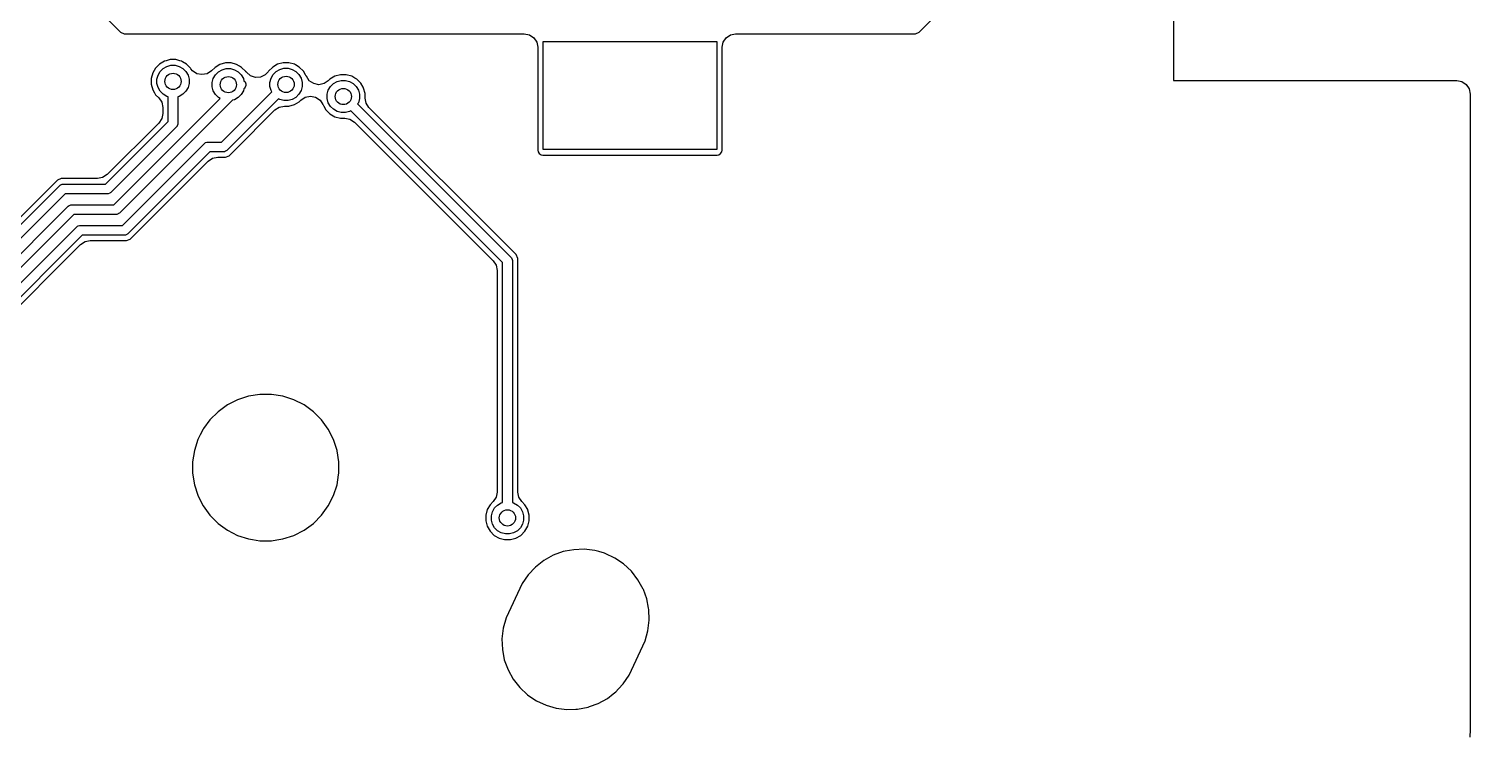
# Model space of a CAD drawing. Header units: inches. Extents: x 2.6 to 14.2, y -7.9 to -3.5.
# Drawn here: x 7.218 to 8.265, y -6.791 to -6.278 of the extents above; entities that cross this region are included whole.
import ezdxf

# ---------------------------------------------------------------- set-up
doc = ezdxf.new("R2010")
doc.units = ezdxf.units.IN
doc.header["$MEASUREMENT"] = 0
doc.layers.add('B.Cu', color=153, linetype='CONTINUOUS', true_color=0x4d7fc4)

msp = doc.modelspace()

# ---------------------------------------------------------------- linework, layer by layer
at = {"layer": 'B.Cu', "linetype": 'CONTINUOUS'}
for p, q in [((8.0498, -5.5592), (8.0498, -6.3155)), ((7.8674, -6.2782), (7.9005, -6.2451)), ((7.2637, -6.2589), (7.283, -6.2782)), ((7.283, -6.2782), (7.283, -6.2782)), ((7.283, -6.2782), (7.2851, -6.2803)), ((7.2851, -6.2803), (7.2851, -6.2803)), ((7.2851, -6.2803), (7.2851, -6.2803)), ((7.2851, -6.2803), (7.2878, -6.2815)), ((7.8625, -6.2815), (7.8652, -6.2803)), ((7.8652, -6.2803), (7.8674, -6.2782)), ((7.8674, -6.2782), (7.8674, -6.2782)), ((7.2878, -6.2815), (7.2878, -6.2815)), ((7.2878, -6.2815), (7.2878, -6.2815)), ((7.2878, -6.2815), (7.2878, -6.2815)), ((7.2878, -6.2815), (7.2878, -6.2815)), ((7.2878, -6.2815), (7.5783, -6.2815)), ((7.5783, -6.2815), (7.5821, -6.2822)), ((7.5821, -6.2822), (7.5853, -6.2844)), ((7.5853, -6.2844), (7.5874, -6.2875)), ((7.5874, -6.2875), (7.5881, -6.2913)), ((7.5881, -6.2913), (7.5881, -6.3661)), ((7.5921, -6.3657), (7.5921, -6.287)), ((7.5921, -6.287), (7.7181, -6.287)), ((7.7181, -6.287), (7.7181, -6.3657)), ((7.722, -6.2913), (7.7228, -6.2875)), ((7.722, -6.3661), (7.722, -6.2913)), ((7.7228, -6.2875), (7.7249, -6.2844)), ((7.7249, -6.2844), (7.7281, -6.2822)), ((7.7281, -6.2822), (7.7318, -6.2815)), ((7.7318, -6.2815), (7.8625, -6.2815)), ((7.8625, -6.2815), (7.8625, -6.2815)), ((7.8625, -6.2815), (7.8625, -6.2815)), ((7.3171, -6.3014), (7.3135, -6.3035)), ((7.3183, -6.3011), (7.3171, -6.3014)), ((7.3211, -6.3003), (7.3183, -6.3011)), ((7.3253, -6.3003), (7.3211, -6.3003)), ((7.3281, -6.3011), (7.3253, -6.3003)), ((7.3293, -6.3014), (7.3281, -6.3011)), ((7.33, -6.3018), (7.3293, -6.3014)), ((7.3329, -6.3035), (7.33, -6.3018)), ((7.3085, -6.31), (7.3074, -6.314)), ((7.3106, -6.3064), (7.3085, -6.31)), ((7.3135, -6.3035), (7.3106, -6.3064)), ((7.3115, -6.3146), (7.3123, -6.3116)), ((7.3123, -6.3116), (7.3138, -6.3089)), ((7.3138, -6.3089), (7.316, -6.3067)), ((7.316, -6.3067), (7.3187, -6.3052)), ((7.3187, -6.3052), (7.3217, -6.3044)), ((7.3217, -6.3044), (7.3247, -6.3044)), ((7.3247, -6.3044), (7.3277, -6.3052)), ((7.3277, -6.3052), (7.3304, -6.3067)), ((7.3304, -6.3067), (7.3326, -6.3089)), ((7.3326, -6.3089), (7.3341, -6.3116)), ((7.3358, -6.3064), (7.3329, -6.3035)), ((7.3341, -6.3116), (7.3349, -6.3146)), ((7.3362, -6.3069), (7.3358, -6.3064)), ((7.3358, -6.3064), (7.3358, -6.3064)), ((7.3373, -6.3084), (7.3362, -6.3069)), ((7.3362, -6.3069), (7.3362, -6.3069)), ((7.3405, -6.3105), (7.3373, -6.3084)), ((7.3442, -6.3112), (7.3405, -6.3105)), ((7.348, -6.3105), (7.3442, -6.3112)), ((7.3512, -6.3084), (7.348, -6.3105)), ((7.3537, -6.3059), (7.3512, -6.3084)), ((7.3524, -6.314), (7.354, -6.3113)), ((7.3573, -6.3038), (7.3537, -6.3059)), ((7.354, -6.3113), (7.3562, -6.3091)), ((7.3562, -6.3091), (7.3588, -6.3076)), ((7.3613, -6.3027), (7.3573, -6.3038)), ((7.3588, -6.3076), (7.3618, -6.3068)), ((7.3654, -6.3027), (7.3613, -6.3027)), ((7.3618, -6.3068), (7.3649, -6.3068)), ((7.3649, -6.3068), (7.3679, -6.3076)), ((7.3694, -6.3038), (7.3654, -6.3027)), ((7.3679, -6.3076), (7.3705, -6.3091)), ((7.3716, -6.305), (7.3694, -6.3038)), ((7.3705, -6.3091), (7.3727, -6.3113)), ((7.373, -6.3059), (7.3716, -6.305)), ((7.3727, -6.3113), (7.3743, -6.314)), ((7.376, -6.3088), (7.373, -6.3059)), ((7.3762, -6.3091), (7.376, -6.3088)), ((7.376, -6.3088), (7.376, -6.3088)), ((7.3765, -6.3095), (7.3762, -6.3091)), ((7.3794, -6.312), (7.3765, -6.3095)), ((7.383, -6.3133), (7.3794, -6.312)), ((7.3902, -6.3113), (7.3868, -6.313)), ((7.3922, -6.3091), (7.3902, -6.3113)), ((7.3923, -6.3091), (7.3922, -6.3091)), ((7.3926, -6.3086), (7.3923, -6.3091)), ((7.3956, -6.3057), (7.3926, -6.3086)), ((7.3944, -6.3138), (7.3959, -6.3111)), ((7.3992, -6.3036), (7.3956, -6.3057)), ((7.3959, -6.3111), (7.3981, -6.3089)), ((7.3981, -6.3089), (7.4007, -6.3074)), ((7.4032, -6.3025), (7.3992, -6.3036)), ((7.4007, -6.3074), (7.4037, -6.3066)), ((7.4073, -6.3025), (7.4032, -6.3025)), ((7.4037, -6.3066), (7.4068, -6.3066)), ((7.4068, -6.3066), (7.4098, -6.3074)), ((7.4114, -6.3036), (7.4073, -6.3025)), ((7.4098, -6.3074), (7.4125, -6.3089)), ((7.4121, -6.304), (7.4114, -6.3036)), ((7.4149, -6.3057), (7.4121, -6.304)), ((7.4125, -6.3089), (7.4146, -6.3111)), ((7.4146, -6.3111), (7.4162, -6.3138)), ((7.4179, -6.3086), (7.4149, -6.3057)), ((7.4194, -6.3113), (7.4179, -6.3086)), ((7.42, -6.3122), (7.4194, -6.3113)), ((7.4201, -6.3124), (7.42, -6.3122)), ((7.4448, -6.3113), (7.4408, -6.3124)), ((7.449, -6.3113), (7.4448, -6.3113)), ((7.453, -6.3124), (7.449, -6.3113)), ((7.3074, -6.314), (7.3074, -6.3182)), ((7.3074, -6.3182), (7.3085, -6.3222)), ((7.3085, -6.3222), (7.3098, -6.3244)), ((7.3115, -6.3177), (7.3115, -6.3146)), ((7.3123, -6.3206), (7.3115, -6.3177)), ((7.3138, -6.3233), (7.3123, -6.3206)), ((7.3341, -6.3206), (7.3326, -6.3233)), ((7.3349, -6.3177), (7.3341, -6.3206)), ((7.3349, -6.3146), (7.3349, -6.3177)), ((7.3516, -6.3169), (7.3524, -6.314)), ((7.3516, -6.32), (7.3516, -6.3169)), ((7.3524, -6.323), (7.3516, -6.32)), ((7.3743, -6.314), (7.3747, -6.3157)), ((7.3747, -6.3214), (7.3743, -6.323)), ((7.3747, -6.3157), (7.3755, -6.3165)), ((7.3751, -6.321), (7.3747, -6.3214)), ((7.3755, -6.3204), (7.3751, -6.321)), ((7.3755, -6.3165), (7.3761, -6.3178)), ((7.3761, -6.3192), (7.3755, -6.3204)), ((7.3761, -6.3178), (7.3761, -6.3192)), ((7.3868, -6.313), (7.383, -6.3133)), ((7.3936, -6.3168), (7.3944, -6.3138)), ((7.3936, -6.3198), (7.3936, -6.3168)), ((7.3944, -6.3228), (7.3936, -6.3198)), ((7.4162, -6.3138), (7.417, -6.3168)), ((7.417, -6.3198), (7.4162, -6.3228)), ((7.417, -6.3168), (7.417, -6.3198)), ((7.4222, -6.3156), (7.4201, -6.3124)), ((7.4201, -6.3124), (7.4201, -6.3124)), ((7.4254, -6.3177), (7.4222, -6.3156)), ((7.4291, -6.3185), (7.4254, -6.3177)), ((7.4329, -6.3177), (7.4291, -6.3185)), ((7.436, -6.3156), (7.4329, -6.3177)), ((7.4352, -6.3255), (7.436, -6.3225)), ((7.4372, -6.3144), (7.436, -6.3156)), ((7.436, -6.3225), (7.4375, -6.3199)), ((7.4408, -6.3124), (7.4372, -6.3144)), ((7.4375, -6.3199), (7.4397, -6.3177)), ((7.4397, -6.3177), (7.4424, -6.3162)), ((7.4424, -6.3162), (7.4453, -6.3154)), ((7.4453, -6.3154), (7.4484, -6.3154)), ((7.4484, -6.3154), (7.4514, -6.3162)), ((7.4514, -6.3162), (7.4541, -6.3177)), ((7.4552, -6.3137), (7.453, -6.3124)), ((7.4541, -6.3177), (7.4563, -6.3199)), ((7.4566, -6.3144), (7.4552, -6.3137)), ((7.4563, -6.3199), (7.4578, -6.3225)), ((7.4595, -6.3174), (7.4566, -6.3144)), ((7.4578, -6.3225), (7.4586, -6.3255)), ((7.4612, -6.3203), (7.4595, -6.3174)), ((7.4616, -6.321), (7.4612, -6.3203)), ((7.4627, -6.325), (7.4616, -6.321)), ((8.0498, -6.3155), (8.2545, -6.3155)), ((8.2545, -6.3155), (8.2555, -6.3155)), ((8.2555, -6.3155), (8.2593, -6.3163)), ((8.2593, -6.3163), (8.2624, -6.3184)), ((8.2624, -6.3184), (8.2646, -6.3216)), ((8.2646, -6.3216), (8.2653, -6.3253)), ((7.2803, -6.4058), (7.3575, -6.3286)), ((7.3663, -6.3298), (7.2843, -6.4118)), ((7.3098, -6.3244), (7.3106, -6.3258)), ((7.3106, -6.3258), (7.3128, -6.328)), ((7.3128, -6.328), (7.315, -6.3312)), ((7.316, -6.3255), (7.3138, -6.3233)), ((7.315, -6.3312), (7.3157, -6.335)), ((7.3187, -6.327), (7.316, -6.3255)), ((7.3197, -6.3273), (7.3187, -6.327)), ((7.3197, -6.3452), (7.3197, -6.3273)), ((7.3277, -6.327), (7.3267, -6.3273)), ((7.3267, -6.3273), (7.3267, -6.3467)), ((7.3304, -6.3255), (7.3277, -6.327)), ((7.3326, -6.3233), (7.3304, -6.3255)), ((7.354, -6.3257), (7.3524, -6.323)), ((7.3562, -6.3278), (7.354, -6.3257)), ((7.3575, -6.3286), (7.3562, -6.3278)), ((7.3583, -6.3602), (7.3949, -6.3237)), ((7.3999, -6.3287), (7.3623, -6.3663)), ((7.3679, -6.3294), (7.3663, -6.3298)), ((7.3705, -6.3278), (7.3679, -6.3294)), ((7.3727, -6.3257), (7.3705, -6.3278)), ((7.3743, -6.323), (7.3727, -6.3257)), ((7.3949, -6.3237), (7.3944, -6.3228)), ((7.4007, -6.3292), (7.3999, -6.3287)), ((7.4037, -6.33), (7.4007, -6.3292)), ((7.4068, -6.33), (7.4037, -6.33)), ((7.4098, -6.3292), (7.4068, -6.33)), ((7.4073, -6.3341), (7.4114, -6.333)), ((7.4125, -6.3277), (7.4098, -6.3292)), ((7.4114, -6.333), (7.4149, -6.3309)), ((7.4146, -6.3255), (7.4125, -6.3277)), ((7.4162, -6.3228), (7.4146, -6.3255)), ((7.4149, -6.3309), (7.4161, -6.3297)), ((7.4161, -6.3297), (7.4193, -6.3276)), ((7.4193, -6.3276), (7.423, -6.3269)), ((7.423, -6.3269), (7.4268, -6.3276)), ((7.4268, -6.3276), (7.43, -6.3297)), ((7.43, -6.3297), (7.4321, -6.3329)), ((7.4321, -6.3329), (7.4321, -6.3329)), ((7.4321, -6.3329), (7.4322, -6.3332)), ((7.4322, -6.3332), (7.4327, -6.3341)), ((7.4352, -6.3286), (7.4352, -6.3255)), ((7.436, -6.3316), (7.4352, -6.3286)), ((7.4375, -6.3343), (7.436, -6.3316)), ((7.4578, -6.3316), (7.4573, -6.3325)), ((7.4573, -6.3325), (7.5686, -6.4438)), ((7.4586, -6.3286), (7.4578, -6.3316)), ((7.4586, -6.3255), (7.4586, -6.3286)), ((7.4627, -6.3282), (7.4627, -6.325)), ((7.4634, -6.3319), (7.4627, -6.3282)), ((7.4655, -6.3351), (7.4634, -6.3319)), ((8.2653, -6.3253), (8.2653, -6.7866)), ((7.315, -6.3432), (7.3128, -6.3464)), ((7.3157, -6.3395), (7.315, -6.3432)), ((7.3157, -6.335), (7.3157, -6.3395)), ((7.3675, -6.3666), (7.3972, -6.3369)), ((7.3972, -6.3369), (7.4004, -6.3348)), ((7.4004, -6.3348), (7.4042, -6.3341)), ((7.4042, -6.3341), (7.4073, -6.3341)), ((7.4327, -6.3341), (7.4343, -6.3367)), ((7.4343, -6.3367), (7.4372, -6.3397)), ((7.4372, -6.3397), (7.4408, -6.3418)), ((7.4397, -6.3364), (7.4375, -6.3343)), ((7.4424, -6.338), (7.4397, -6.3364)), ((7.4408, -6.3418), (7.4448, -6.3428)), ((7.4453, -6.3388), (7.4424, -6.338)), ((7.4448, -6.3428), (7.448, -6.3428)), ((7.4484, -6.3388), (7.4453, -6.3388)), ((7.448, -6.3428), (7.4517, -6.3436)), ((7.4514, -6.338), (7.4484, -6.3388)), ((7.4523, -6.3375), (7.4514, -6.338)), ((7.4517, -6.3436), (7.4549, -6.3457)), ((7.5626, -6.4478), (7.4523, -6.3375)), ((7.5704, -6.4399), (7.4655, -6.3351)), ((7.2741, -6.3908), (7.3197, -6.3452)), ((7.3128, -6.3464), (7.2753, -6.3839)), ((7.3257, -6.3492), (7.2781, -6.3968)), ((7.3128, -6.3464), (7.3128, -6.3464)), ((7.3261, -6.3486), (7.3257, -6.3492)), ((7.3263, -6.3483), (7.3261, -6.3486)), ((7.3267, -6.3473), (7.3263, -6.3483)), ((7.3267, -6.3467), (7.3267, -6.3473)), ((7.4549, -6.3457), (7.5557, -6.4465)), ((7.2865, -6.4208), (7.346, -6.3612)), ((7.346, -6.3612), (7.3466, -6.3608)), ((7.3466, -6.3608), (7.3469, -6.3606)), ((7.3469, -6.3606), (7.3478, -6.3603)), ((7.3478, -6.3603), (7.3485, -6.3602)), ((7.3485, -6.3602), (7.3583, -6.3602)), ((7.35, -6.3673), (7.2905, -6.4268)), ((7.2943, -6.4285), (7.3488, -6.3741)), ((7.3488, -6.3741), (7.3519, -6.372)), ((7.3598, -6.3673), (7.35, -6.3673)), ((7.3519, -6.372), (7.3557, -6.3712)), ((7.3557, -6.3712), (7.3613, -6.3712)), ((7.3605, -6.3672), (7.3598, -6.3673)), ((7.3614, -6.3668), (7.3605, -6.3672)), ((7.3613, -6.3712), (7.3641, -6.3701)), ((7.3613, -6.3712), (7.3613, -6.3712)), ((7.3613, -6.3712), (7.3613, -6.3712)), ((7.3618, -6.3667), (7.3614, -6.3668)), ((7.3623, -6.3663), (7.3618, -6.3667)), ((7.3641, -6.3701), (7.3662, -6.368)), ((7.3662, -6.368), (7.3675, -6.3666)), ((7.3662, -6.368), (7.3662, -6.368)), ((7.5881, -6.3661), (7.5881, -6.3661)), ((7.5881, -6.3661), (7.5884, -6.3673)), ((7.5884, -6.3673), (7.5892, -6.3686)), ((7.5892, -6.3686), (7.5892, -6.3686)), ((7.5892, -6.3686), (7.5906, -6.3694)), ((7.5906, -6.3694), (7.5906, -6.3694)), ((7.5906, -6.3694), (7.5908, -6.3695)), ((7.5908, -6.3695), (7.5917, -6.3697)), ((7.5917, -6.3697), (7.7185, -6.3697)), ((7.7181, -6.3657), (7.5921, -6.3657)), ((7.7185, -6.3697), (7.7196, -6.3694)), ((7.7196, -6.3694), (7.7209, -6.3686)), ((7.7209, -6.3686), (7.7218, -6.3673)), ((7.7218, -6.3673), (7.722, -6.3661)), ((7.2753, -6.3839), (7.2721, -6.386)), ((7.1431, -6.4897), (7.2409, -6.3918)), ((7.2392, -6.3879), (7.1443, -6.4828)), ((7.2419, -6.3868), (7.2392, -6.3879)), ((7.2409, -6.3918), (7.2415, -6.3914)), ((7.2415, -6.3914), (7.2418, -6.3912)), ((7.2418, -6.3912), (7.2427, -6.3908)), ((7.2684, -6.3868), (7.2419, -6.3868)), ((7.2427, -6.3908), (7.2434, -6.3908)), ((7.2434, -6.3908), (7.2741, -6.3908)), ((7.2721, -6.386), (7.2684, -6.3868)), ((7.2449, -6.3978), (7.147, -6.4957)), ((7.2756, -6.3978), (7.2449, -6.3978)), ((7.2471, -6.4068), (7.2477, -6.4063)), ((7.2477, -6.4063), (7.2481, -6.4062)), ((7.2481, -6.4062), (7.249, -6.4058)), ((7.249, -6.4058), (7.2497, -6.4058)), ((7.2497, -6.4058), (7.2803, -6.4058)), ((7.2762, -6.3978), (7.2756, -6.3978)), ((7.2772, -6.3974), (7.2762, -6.3978)), ((7.2775, -6.3972), (7.2772, -6.3974)), ((7.2781, -6.3968), (7.2775, -6.3972)), ((7.1493, -6.5047), (7.2471, -6.4068)), ((7.2511, -6.4128), (7.1533, -6.5107)), ((7.2818, -6.4128), (7.2511, -6.4128)), ((7.2825, -6.4128), (7.2818, -6.4128)), ((7.2834, -6.4124), (7.2825, -6.4128)), ((7.2837, -6.4122), (7.2834, -6.4124)), ((7.2843, -6.4118), (7.2837, -6.4122)), ((7.1555, -6.5197), (7.2534, -6.4218)), ((7.2534, -6.4218), (7.2539, -6.4213)), ((7.2539, -6.4213), (7.2543, -6.4212)), ((7.2543, -6.4212), (7.2552, -6.4208)), ((7.2552, -6.4208), (7.2559, -6.4208)), ((7.2559, -6.4208), (7.2865, -6.4208)), ((7.2896, -6.4274), (7.2887, -6.4278)), ((7.29, -6.4272), (7.2896, -6.4274)), ((7.2905, -6.4268), (7.29, -6.4272)), ((7.2573, -6.4278), (7.1595, -6.5257)), ((7.1633, -6.5274), (7.2561, -6.4347)), ((7.2561, -6.4347), (7.2593, -6.4325)), ((7.288, -6.4278), (7.2573, -6.4278)), ((7.2593, -6.4325), (7.263, -6.4318)), ((7.263, -6.4318), (7.2895, -6.4318)), ((7.2887, -6.4278), (7.288, -6.4278)), ((7.2895, -6.4318), (7.2922, -6.4307)), ((7.2895, -6.4318), (7.2895, -6.4318)), ((7.2895, -6.4318), (7.2895, -6.4318)), ((7.2922, -6.4307), (7.2943, -6.4285)), ((7.2943, -6.4285), (7.2943, -6.4285)), ((7.5557, -6.4465), (7.5579, -6.4497)), ((7.5626, -6.6223), (7.5626, -6.4478)), ((7.5686, -6.4438), (7.5691, -6.4443)), ((7.5691, -6.4443), (7.5691, -6.4443)), ((7.5691, -6.4443), (7.5696, -6.4456)), ((7.5696, -6.4456), (7.5697, -6.4463)), ((7.5697, -6.4463), (7.5697, -6.6223)), ((7.5725, -6.442), (7.5704, -6.4399)), ((7.5704, -6.4399), (7.5704, -6.4399)), ((7.5736, -6.4448), (7.5725, -6.442)), ((7.5736, -6.6146), (7.5736, -6.4448)), ((7.5736, -6.4448), (7.5736, -6.4448)), ((7.5579, -6.4497), (7.5586, -6.4535)), ((7.5586, -6.4535), (7.5586, -6.6146)), ((7.3627, -6.5513), (7.3559, -6.5563)), ((7.3701, -6.5475), (7.3627, -6.5513)), ((7.3781, -6.545), (7.3701, -6.5475)), ((7.3863, -6.5437), (7.3781, -6.545)), ((7.3947, -6.5437), (7.3863, -6.5437)), ((7.3863, -6.5437), (7.3863, -6.5437)), ((7.403, -6.545), (7.3947, -6.5437)), ((7.3947, -6.5437), (7.3947, -6.5437)), ((7.4109, -6.5475), (7.403, -6.545)), ((7.4184, -6.5513), (7.4109, -6.5475)), ((7.4109, -6.5475), (7.4109, -6.5475)), ((7.4109, -6.5475), (7.4109, -6.5475)), ((7.4252, -6.5563), (7.4184, -6.5513)), ((7.35, -6.5622), (7.3454, -6.5684)), ((7.3559, -6.5563), (7.35, -6.5622)), ((7.4311, -6.5622), (7.4252, -6.5563)), ((7.436, -6.569), (7.4311, -6.5622)), ((7.343, -6.573), (7.3412, -6.5764)), ((7.345, -6.569), (7.343, -6.573)), ((7.3454, -6.5684), (7.345, -6.569)), ((7.4398, -6.5764), (7.436, -6.569)), ((7.3387, -6.5844), (7.3374, -6.5926)), ((7.3412, -6.5764), (7.3387, -6.5844)), ((7.4424, -6.5844), (7.4398, -6.5764)), ((7.4424, -6.5847), (7.4424, -6.5844)), ((7.3374, -6.5926), (7.3374, -6.601)), ((7.4437, -6.5926), (7.4424, -6.5847)), ((7.4437, -6.601), (7.4437, -6.5926)), ((7.4437, -6.5926), (7.4437, -6.5926)), ((7.3374, -6.601), (7.3387, -6.6093)), ((7.4424, -6.6093), (7.4435, -6.6021)), ((7.4435, -6.6021), (7.4437, -6.601)), ((7.4437, -6.601), (7.4437, -6.601)), ((7.3387, -6.6093), (7.3412, -6.6169)), ((7.4398, -6.6172), (7.4424, -6.6093)), ((7.5586, -6.6146), (7.5579, -6.6183)), ((7.5744, -6.6183), (7.5736, -6.6146)), ((7.3412, -6.6169), (7.3412, -6.6172)), ((7.3412, -6.6172), (7.345, -6.6247)), ((7.345, -6.6247), (7.35, -6.6315)), ((7.4311, -6.6315), (7.436, -6.6247)), ((7.436, -6.6247), (7.4398, -6.6172)), ((7.5535, -6.6238), (7.5514, -6.6273)), ((7.5557, -6.6215), (7.5535, -6.6238)), ((7.5552, -6.6289), (7.5567, -6.6262)), ((7.5579, -6.6183), (7.5557, -6.6215)), ((7.5567, -6.6262), (7.5589, -6.6241)), ((7.5589, -6.6241), (7.5616, -6.6225)), ((7.5616, -6.6225), (7.5626, -6.6223)), ((7.5697, -6.6223), (7.5706, -6.6225)), ((7.5706, -6.6225), (7.5733, -6.6241)), ((7.5733, -6.6241), (7.5755, -6.6262)), ((7.5765, -6.6215), (7.5744, -6.6183)), ((7.5755, -6.6262), (7.577, -6.6289)), ((7.5787, -6.6238), (7.5765, -6.6215)), ((7.5808, -6.6273), (7.5787, -6.6238)), ((7.5787, -6.6238), (7.5787, -6.6238)), ((7.35, -6.6315), (7.3559, -6.6374)), ((7.4252, -6.6374), (7.4311, -6.6315)), ((7.5514, -6.6273), (7.5503, -6.6314)), ((7.5503, -6.6314), (7.5503, -6.6355)), ((7.5503, -6.6355), (7.5514, -6.6395)), ((7.5544, -6.6319), (7.5552, -6.6289)), ((7.5544, -6.635), (7.5544, -6.6319)), ((7.5552, -6.638), (7.5544, -6.635)), ((7.577, -6.6289), (7.5778, -6.6319)), ((7.5778, -6.635), (7.577, -6.638)), ((7.5778, -6.6319), (7.5778, -6.635)), ((7.5809, -6.6278), (7.5808, -6.6273)), ((7.5808, -6.6395), (7.5819, -6.6355)), ((7.5819, -6.6314), (7.5809, -6.6278)), ((7.5819, -6.6355), (7.5819, -6.6314)), ((7.3559, -6.6374), (7.3627, -6.6423)), ((7.3627, -6.6423), (7.3701, -6.6461)), ((7.3701, -6.6461), (7.3781, -6.6487)), ((7.403, -6.6487), (7.4109, -6.6461)), ((7.4109, -6.6461), (7.4184, -6.6423)), ((7.4184, -6.6423), (7.4252, -6.6374)), ((7.5514, -6.6395), (7.5514, -6.6395)), ((7.5514, -6.6395), (7.5535, -6.6431)), ((7.5535, -6.6431), (7.5564, -6.6461)), ((7.5567, -6.6406), (7.5552, -6.638)), ((7.5564, -6.6461), (7.56, -6.6481)), ((7.5589, -6.6428), (7.5567, -6.6406)), ((7.5616, -6.6443), (7.5589, -6.6428)), ((7.5646, -6.6451), (7.5616, -6.6443)), ((7.5677, -6.6451), (7.5646, -6.6451)), ((7.5706, -6.6443), (7.5677, -6.6451)), ((7.5733, -6.6428), (7.5706, -6.6443)), ((7.5722, -6.6481), (7.5758, -6.6461)), ((7.5755, -6.6406), (7.5733, -6.6428)), ((7.577, -6.638), (7.5755, -6.6406)), ((7.5758, -6.6461), (7.5787, -6.6431)), ((7.5787, -6.6431), (7.5808, -6.6395)), ((7.3781, -6.6487), (7.381, -6.6491)), ((7.381, -6.6491), (7.3863, -6.65)), ((7.3863, -6.65), (7.3863, -6.65)), ((7.3863, -6.65), (7.3863, -6.65)), ((7.3863, -6.65), (7.3863, -6.65)), ((7.3863, -6.65), (7.3947, -6.65)), ((7.3947, -6.65), (7.3986, -6.6494)), ((7.3947, -6.65), (7.3947, -6.65)), ((7.3947, -6.65), (7.3947, -6.65)), ((7.3947, -6.65), (7.3947, -6.65)), ((7.3986, -6.6494), (7.403, -6.6487)), ((7.56, -6.6481), (7.564, -6.6492)), ((7.564, -6.6492), (7.5682, -6.6492)), ((7.5682, -6.6492), (7.5722, -6.6481)), ((7.6081, -6.6577), (7.6065, -6.6579)), ((7.6142, -6.6565), (7.6081, -6.6577)), ((7.6219, -6.6562), (7.6142, -6.6565)), ((7.6142, -6.6565), (7.6142, -6.6565)), ((7.6296, -6.6571), (7.6219, -6.6562)), ((7.6219, -6.6562), (7.6219, -6.6562)), ((7.6324, -6.6579), (7.6296, -6.6571)), ((7.6296, -6.6571), (7.6296, -6.6571)), ((7.5925, -6.6644), (7.5864, -6.6691)), ((7.5993, -6.6606), (7.5925, -6.6644)), ((7.6065, -6.6579), (7.5993, -6.6606)), ((7.6065, -6.6579), (7.6065, -6.6579)), ((7.6365, -6.6591), (7.6324, -6.6579)), ((7.637, -6.6593), (7.6365, -6.6591)), ((7.6441, -6.6626), (7.637, -6.6593)), ((7.637, -6.6593), (7.637, -6.6593)), ((7.6503, -6.6668), (7.6441, -6.6626)), ((7.6441, -6.6626), (7.6441, -6.6626)), ((7.6505, -6.6669), (7.6503, -6.6668)), ((7.6562, -6.6722), (7.6505, -6.6669)), ((7.5811, -6.6748), (7.5768, -6.6812)), ((7.5864, -6.6691), (7.5811, -6.6748)), ((7.6609, -6.6783), (7.6562, -6.6722)), ((7.6647, -6.6851), (7.6609, -6.6783)), ((7.6609, -6.6783), (7.6609, -6.6783)), ((7.5768, -6.6812), (7.5652, -6.7061)), ((7.5768, -6.6812), (7.5768, -6.6812)), ((7.6648, -6.6855), (7.6647, -6.6851)), ((7.6673, -6.6923), (7.6648, -6.6855)), ((7.6686, -6.6989), (7.6673, -6.6923)), ((7.6688, -6.6999), (7.6686, -6.6989)), ((7.5652, -6.7061), (7.563, -6.7135)), ((7.5652, -6.7061), (7.5652, -6.7061)), ((7.6681, -6.7154), (7.6691, -6.7077)), ((7.6691, -6.7076), (7.6688, -6.6999)), ((7.6691, -6.7077), (7.6691, -6.7076)), ((7.563, -6.7135), (7.5621, -6.7212)), ((7.666, -6.7228), (7.6681, -6.7154)), ((7.5621, -6.7212), (7.5621, -6.7212)), ((7.5621, -6.7212), (7.5624, -6.729)), ((7.5624, -6.729), (7.5624, -6.729)), ((7.5624, -6.729), (7.5638, -6.7366)), ((7.6544, -6.7477), (7.666, -6.7228)), ((7.5638, -6.7366), (7.5638, -6.7366)), ((7.5638, -6.7366), (7.5665, -6.7439)), ((7.5665, -6.7439), (7.5702, -6.7506)), ((7.5702, -6.7506), (7.5702, -6.7506)), ((7.5702, -6.7506), (7.575, -6.7567)), ((7.6501, -6.7541), (7.6544, -6.7477)), ((7.575, -6.7567), (7.5807, -6.762)), ((7.5807, -6.762), (7.5838, -6.7642)), ((7.6387, -6.7646), (7.6429, -6.7612)), ((7.6429, -6.7612), (7.6448, -6.7598)), ((7.6448, -6.7598), (7.6468, -6.7576)), ((7.6468, -6.7576), (7.6501, -6.7541)), ((7.5838, -6.7642), (7.5871, -6.7664)), ((7.5871, -6.7664), (7.5871, -6.7664)), ((7.5871, -6.7664), (7.5871, -6.7664)), ((7.5871, -6.7664), (7.5941, -6.7696)), ((7.5941, -6.7696), (7.5941, -6.7696)), ((7.5941, -6.7696), (7.6016, -6.7718)), ((7.6016, -6.7718), (7.6093, -6.7727)), ((7.6093, -6.7727), (7.6157, -6.7725)), ((7.6093, -6.7727), (7.6093, -6.7727)), ((7.6093, -6.7727), (7.6093, -6.7727)), ((7.6157, -6.7725), (7.617, -6.7724)), ((7.617, -6.7724), (7.6246, -6.771)), ((7.617, -6.7724), (7.617, -6.7724)), ((7.6246, -6.771), (7.6258, -6.7705)), ((7.6246, -6.771), (7.6246, -6.771)), ((7.6246, -6.771), (7.6246, -6.771)), ((7.6246, -6.771), (7.6246, -6.771)), ((7.6246, -6.771), (7.6246, -6.771)), ((7.6258, -6.7705), (7.6319, -6.7683)), ((7.6319, -6.7683), (7.6387, -6.7646)), ((8.2653, -6.7872), (8.265, -6.7928)), ((8.2653, -6.7866), (8.2653, -6.7872))]:
    msp.add_line(p, q, dxfattribs=at)
at = {"layer": 'B.Cu'}
for centre in [(7.3232, -6.3161), (7.3634, -6.3185), (7.4053, -6.3183), (7.4469, -6.3271), (7.5661, -6.6334)]:
    msp.add_circle(centre, 0.00591, dxfattribs=at)

doc.saveas('drawing.dxf')
